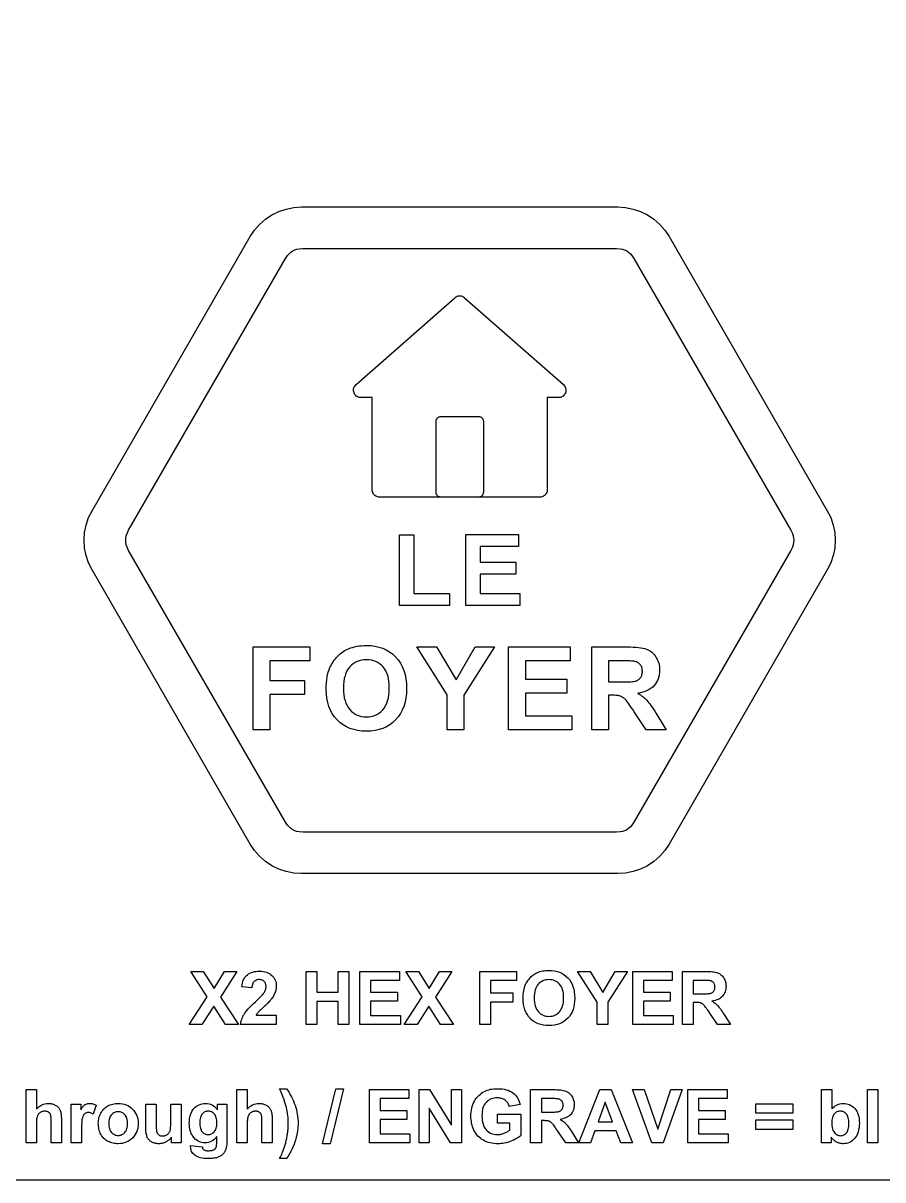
# Model space of a CAD drawing. Header units: millimetres. Extents: x 0 to 300, y 0 to 200.
# Drawn here: x 149.44 to 178.49, y 0 to 39.07 of the extents above; entities that cross this region are included whole.
import ezdxf

# ---------------------------------------------------------------- set-up
doc = ezdxf.new("R2010")
doc.units = ezdxf.units.MM
for name, color, linetype in [('CUT', 1, 'Continuous'), ('ENGRAVE', 5, 'Continuous'), ('LABELS', 250, 'Continuous'), ('SHEET', 8, 'Continuous')]:
    doc.layers.add(name, color=color, linetype=linetype)

msp = doc.modelspace()

# ---------------------------------------------------------------- linework, layer by layer
at = {"layer": 'CUT'}
msp.add_lwpolyline([(176.613, 22.601), (176.729, 22.366), (176.813, 22.118), (176.864, 21.862), (176.881, 21.601), (176.864, 21.34), (176.813, 21.083), (176.729, 20.835), (176.613, 20.601), (171.268, 11.342), (171.123, 11.125), (170.95, 10.928), (170.753, 10.756), (170.536, 10.61), (170.301, 10.495), (170.054, 10.411), (169.797, 10.36), (169.536, 10.342), (158.845, 10.342), (158.584, 10.36), (158.328, 10.411), (158.08, 10.495), (157.845, 10.61), (157.628, 10.756), (157.431, 10.928), (157.259, 11.125), (157.113, 11.342), (151.768, 20.601), (151.652, 20.835), (151.568, 21.083), (151.517, 21.34), (151.5, 21.601), (151.517, 21.862), (151.568, 22.118), (151.652, 22.366), (151.768, 22.601), (157.113, 31.859), (157.259, 32.077), (157.431, 32.273), (157.628, 32.446), (157.845, 32.591), (158.08, 32.707), (158.328, 32.791), (158.584, 32.842), (158.845, 32.859), (169.536, 32.859), (169.797, 32.842), (170.054, 32.791), (170.301, 32.707), (170.536, 32.591), (170.753, 32.446), (170.95, 32.273), (171.123, 32.077), (171.268, 31.859)], close=True, dxfattribs=at)
at = {"layer": 'ENGRAVE'}
for points in [[(175.378, 21.94), (175.433, 21.829), (175.458, 21.755), (175.473, 21.679), (175.478, 21.601), (175.473, 21.523), (175.458, 21.446), (175.433, 21.372), (175.378, 21.261), (170.078, 12.082), (170.01, 11.979), (169.958, 11.92), (169.899, 11.869), (169.834, 11.825), (169.764, 11.791), (169.69, 11.766), (169.614, 11.751), (169.49, 11.742), (158.891, 11.742), (158.767, 11.751), (158.691, 11.766), (158.617, 11.791), (158.547, 11.825), (158.482, 11.869), (158.423, 11.92), (158.372, 11.979), (158.303, 12.082), (153.003, 21.261), (152.948, 21.372), (152.923, 21.446), (152.908, 21.523), (152.903, 21.601), (152.908, 21.679), (152.923, 21.755), (152.948, 21.829), (153.003, 21.94), (158.303, 31.119), (158.372, 31.223), (158.423, 31.281), (158.482, 31.333), (158.547, 31.376), (158.617, 31.411), (158.691, 31.436), (158.767, 31.451), (158.891, 31.459), (169.49, 31.459), (169.614, 31.451), (169.69, 31.436), (169.764, 31.411), (169.834, 31.376), (169.899, 31.333), (169.958, 31.281), (170.01, 31.223), (170.078, 31.119)], [(161.23, 26.42), (161.222, 26.421), (160.853, 26.421), (160.82, 26.423), (160.787, 26.43), (160.755, 26.441), (160.725, 26.456), (160.697, 26.475), (160.673, 26.498), (160.651, 26.524), (160.633, 26.552), (160.619, 26.583), (160.609, 26.615), (160.604, 26.648), (160.603, 26.681), (160.607, 26.715), (160.615, 26.747), (160.628, 26.779), (160.644, 26.808), (160.664, 26.835), (160.688, 26.858), (164.025, 29.795), (164.051, 29.815), (164.08, 29.832), (164.11, 29.844), (164.142, 29.853), (164.174, 29.857), (164.207, 29.857), (164.239, 29.853), (164.271, 29.844), (164.301, 29.832), (164.33, 29.815), (164.356, 29.795), (167.693, 26.858), (167.717, 26.835), (167.737, 26.808), (167.754, 26.779), (167.766, 26.747), (167.774, 26.715), (167.778, 26.681), (167.777, 26.648), (167.772, 26.615), (167.762, 26.583), (167.748, 26.552), (167.73, 26.524), (167.709, 26.498), (167.684, 26.475), (167.656, 26.456), (167.626, 26.441), (167.594, 26.43), (167.562, 26.423), (167.528, 26.421), (167.159, 26.421), (167.151, 26.42), (167.151, 26.413), (167.151, 23.311), (167.148, 23.278), (167.142, 23.246), (167.132, 23.215), (167.117, 23.186), (167.099, 23.159), (167.077, 23.134), (167.053, 23.112), (167.026, 23.094), (166.996, 23.08), (166.965, 23.069), (166.933, 23.063), (166.901, 23.061), (161.481, 23.061), (161.448, 23.063), (161.416, 23.069), (161.385, 23.08), (161.356, 23.094), (161.328, 23.112), (161.304, 23.134), (161.282, 23.159), (161.264, 23.186), (161.25, 23.215), (161.239, 23.246), (161.233, 23.278), (161.231, 23.311), (161.231, 26.413)], [(164.831, 23.061), (163.551, 23.061), (163.53, 23.062), (163.509, 23.066), (163.489, 23.073), (163.471, 23.082), (163.453, 23.094), (163.437, 23.108), (163.424, 23.123), (163.412, 23.141), (163.403, 23.16), (163.396, 23.179), (163.392, 23.2), (163.391, 23.221), (163.391, 25.621), (163.392, 25.642), (163.396, 25.662), (163.403, 25.682), (163.412, 25.701), (163.424, 25.718), (163.437, 25.734), (163.453, 25.748), (163.471, 25.759), (163.489, 25.769), (163.509, 25.775), (163.53, 25.779), (163.551, 25.781), (164.831, 25.781), (164.851, 25.779), (164.872, 25.775), (164.892, 25.769), (164.911, 25.759), (164.928, 25.748), (164.944, 25.734), (164.958, 25.718), (164.969, 25.701), (164.978, 25.682), (164.985, 25.662), (164.989, 25.642), (164.991, 25.621), (164.991, 23.221), (164.989, 23.2), (164.985, 23.179), (164.978, 23.16), (164.969, 23.141), (164.958, 23.123), (164.944, 23.108), (164.928, 23.094), (164.911, 23.082), (164.892, 23.073), (164.872, 23.066), (164.851, 23.062)], [(162.16, 21.781), (162.645, 21.781), (162.645, 19.805), (163.85, 19.805), (163.85, 19.401), (162.16, 19.401)], [(164.395, 21.801), (166.175, 21.801), (166.175, 21.395), (164.88, 21.395), (164.88, 20.863), (166.085, 20.863), (166.085, 20.458), (164.88, 20.458), (164.88, 19.805), (166.221, 19.805), (166.221, 19.401), (164.395, 19.401)], [(159.127, 18.001), (159.127, 17.527), (157.773, 17.527), (157.773, 16.864), (158.942, 16.864), (158.942, 16.391), (157.773, 16.391), (157.773, 15.201), (157.208, 15.201), (157.208, 18.001)], [(159.697, 16.885), (159.711, 16.977), (159.729, 17.065), (159.751, 17.148), (159.777, 17.227), (159.807, 17.302), (159.832, 17.355), (159.859, 17.406), (159.888, 17.456), (159.92, 17.505), (159.953, 17.552), (159.989, 17.598), (160.027, 17.642), (160.068, 17.686), (160.109, 17.727), (160.152, 17.765), (160.196, 17.801), (160.241, 17.834), (160.286, 17.864), (160.333, 17.891), (160.381, 17.916), (160.429, 17.938), (160.496, 17.964), (160.565, 17.986), (160.637, 18.005), (160.711, 18.021), (160.788, 18.033), (160.867, 18.042), (160.949, 18.047), (161.033, 18.049), (161.184, 18.043), (161.327, 18.025), (161.462, 17.995), (161.59, 17.953), (161.71, 17.899), (161.822, 17.833), (161.927, 17.755), (162.023, 17.665), (162.11, 17.564), (162.186, 17.454), (162.25, 17.335), (162.302, 17.206), (162.343, 17.068), (162.372, 16.92), (162.389, 16.763), (162.395, 16.597), (162.389, 16.432), (162.372, 16.276), (162.343, 16.13), (162.303, 15.993), (162.251, 15.865), (162.187, 15.746), (162.113, 15.636), (162.026, 15.536), (161.93, 15.446), (161.826, 15.368), (161.715, 15.303), (161.596, 15.249), (161.468, 15.207), (161.334, 15.177), (161.191, 15.159), (161.041, 15.153), (160.889, 15.159), (160.744, 15.177), (160.608, 15.207), (160.48, 15.248), (160.36, 15.302), (160.248, 15.367), (160.144, 15.445), (160.047, 15.534), (159.961, 15.634), (159.886, 15.743), (159.823, 15.86), (159.771, 15.987), (159.731, 16.123), (159.702, 16.267), (159.685, 16.421), (159.679, 16.584), (159.681, 16.688), (159.687, 16.789)], [(162.746, 18.001), (163.408, 18.001), (164.067, 16.893), (164.713, 18.001), (165.364, 18.001), (164.335, 16.375), (164.335, 15.201), (163.771, 15.201), (163.771, 16.379)], [(167.921, 17.527), (166.41, 17.527), (166.41, 16.906), (167.816, 16.906), (167.816, 16.435), (166.41, 16.435), (166.41, 15.673), (167.975, 15.673), (167.975, 15.201), (165.845, 15.201), (165.845, 18.001), (167.921, 18.001)], [(170.055, 17.996), (170.148, 17.99), (170.233, 17.982), (170.311, 17.971), (170.381, 17.958), (170.443, 17.943), (170.498, 17.925), (170.548, 17.905), (170.595, 17.88), (170.639, 17.852), (170.681, 17.821), (170.721, 17.785), (170.758, 17.746), (170.792, 17.703), (170.824, 17.657), (170.852, 17.608), (170.877, 17.557), (170.898, 17.505), (170.915, 17.45), (170.929, 17.394), (170.938, 17.336), (170.944, 17.277), (170.946, 17.216), (170.943, 17.139), (170.934, 17.065), (170.92, 16.995), (170.9, 16.928), (170.874, 16.865), (170.842, 16.805), (170.804, 16.748), (170.761, 16.695), (170.712, 16.646), (170.657, 16.602), (170.596, 16.563), (170.53, 16.528), (170.458, 16.498), (170.38, 16.473), (170.296, 16.452), (170.207, 16.437), (170.252, 16.409), (170.295, 16.382), (170.335, 16.353), (170.374, 16.324), (170.411, 16.295), (170.446, 16.264), (170.479, 16.233), (170.51, 16.202), (170.541, 16.167), (170.574, 16.125), (170.611, 16.078), (170.65, 16.024), (170.691, 15.964), (170.735, 15.898), (170.782, 15.826), (170.831, 15.747), (171.173, 15.201), (170.497, 15.201), (170.088, 15.81), (170.036, 15.888), (169.988, 15.958), (169.944, 16.021), (169.905, 16.076), (169.87, 16.124), (169.839, 16.164), (169.813, 16.197), (169.79, 16.222), (169.77, 16.242), (169.75, 16.261), (169.729, 16.278), (169.708, 16.293), (169.686, 16.307), (169.665, 16.319), (169.643, 16.329), (169.62, 16.338), (169.596, 16.346), (169.569, 16.352), (169.538, 16.357), (169.504, 16.362), (169.467, 16.365), (169.427, 16.368), (169.383, 16.369), (169.336, 16.37), (169.221, 16.37), (169.221, 15.201), (168.656, 15.201), (168.656, 18.001), (169.846, 18.001), (169.954, 18)], [(160.292, 16.278), (160.316, 16.185), (160.347, 16.098), (160.385, 16.019), (160.43, 15.947), (160.481, 15.882), (160.538, 15.824), (160.598, 15.774), (160.662, 15.732), (160.73, 15.698), (160.802, 15.671), (160.877, 15.652), (160.956, 15.64), (161.039, 15.636), (161.121, 15.64), (161.2, 15.651), (161.275, 15.67), (161.346, 15.697), (161.414, 15.731), (161.478, 15.773), (161.538, 15.823), (161.594, 15.88), (161.644, 15.944), (161.688, 16.017), (161.726, 16.097), (161.756, 16.184), (161.78, 16.279), (161.797, 16.382), (161.807, 16.492), (161.81, 16.61), (161.807, 16.727), (161.797, 16.836), (161.781, 16.937), (161.758, 17.031), (161.728, 17.116), (161.692, 17.195), (161.649, 17.265), (161.599, 17.328), (161.544, 17.384), (161.485, 17.432), (161.422, 17.473), (161.354, 17.506), (161.281, 17.532), (161.205, 17.551), (161.124, 17.562), (161.039, 17.565), (160.953, 17.562), (160.872, 17.55), (160.796, 17.532), (160.723, 17.505), (160.655, 17.472), (160.591, 17.43), (160.531, 17.382), (160.475, 17.326), (160.425, 17.262), (160.382, 17.191), (160.345, 17.112), (160.315, 17.025), (160.291, 16.931), (160.275, 16.829), (160.265, 16.72), (160.261, 16.603), (160.265, 16.487), (160.275, 16.379)], [(169.902, 16.821), (169.97, 16.825), (170.029, 16.83), (170.078, 16.836), (170.118, 16.843), (170.148, 16.851), (170.172, 16.86), (170.195, 16.871), (170.217, 16.884), (170.238, 16.898), (170.257, 16.913), (170.275, 16.93), (170.291, 16.949), (170.306, 16.969), (170.32, 16.991), (170.331, 17.014), (170.341, 17.038), (170.349, 17.064), (170.355, 17.091), (170.36, 17.119), (170.363, 17.149), (170.363, 17.18), (170.362, 17.214), (170.359, 17.247), (170.353, 17.278), (170.345, 17.307), (170.334, 17.335), (170.321, 17.361), (170.306, 17.385), (170.288, 17.408), (170.268, 17.428), (170.246, 17.447), (170.223, 17.464), (170.197, 17.479), (170.169, 17.491), (170.14, 17.502), (170.108, 17.511), (170.075, 17.518), (170.054, 17.52), (170.023, 17.522), (169.985, 17.523), (169.938, 17.525), (169.882, 17.526), (169.817, 17.527), (169.744, 17.527), (169.662, 17.527), (169.221, 17.527), (169.221, 16.817), (169.64, 16.817), (169.737, 16.817), (169.824, 16.819)]]:
    msp.add_lwpolyline(points, close=True, dxfattribs=at)
at = {"layer": 'LABELS'}
for points in [[(155.527, 7.042), (155.888, 6.464), (156.242, 7.042), (156.663, 7.042), (156.103, 6.168), (156.718, 5.242), (156.28, 5.242), (155.881, 5.865), (155.48, 5.242), (155.044, 5.242), (155.66, 6.182), (155.102, 7.042)], [(156.799, 5.332), (156.81, 5.376), (156.824, 5.419), (156.84, 5.462), (156.858, 5.504), (156.879, 5.546), (156.902, 5.587), (156.93, 5.629), (156.963, 5.675), (157.003, 5.724), (157.048, 5.776), (157.1, 5.832), (157.157, 5.891), (157.221, 5.953), (157.29, 6.018), (157.346, 6.071), (157.396, 6.118), (157.44, 6.162), (157.478, 6.201), (157.511, 6.235), (157.539, 6.266), (157.56, 6.292), (157.576, 6.313), (157.593, 6.34), (157.607, 6.366), (157.62, 6.393), (157.63, 6.419), (157.637, 6.446), (157.643, 6.472), (157.646, 6.498), (157.647, 6.524), (157.647, 6.552), (157.644, 6.579), (157.639, 6.603), (157.632, 6.626), (157.623, 6.648), (157.613, 6.667), (157.6, 6.685), (157.585, 6.702), (157.569, 6.716), (157.552, 6.729), (157.532, 6.74), (157.512, 6.748), (157.49, 6.755), (157.466, 6.76), (157.441, 6.763), (157.414, 6.764), (157.388, 6.763), (157.363, 6.76), (157.339, 6.755), (157.317, 6.747), (157.296, 6.738), (157.277, 6.727), (157.259, 6.714), (157.242, 6.699), (157.227, 6.681), (157.214, 6.661), (157.202, 6.638), (157.192, 6.612), (157.184, 6.584), (157.177, 6.553), (157.172, 6.519), (157.169, 6.483), (156.825, 6.517), (156.835, 6.586), (156.848, 6.649), (156.866, 6.708), (156.888, 6.762), (156.915, 6.81), (156.945, 6.854), (156.979, 6.892), (157.018, 6.926), (157.059, 6.955), (157.104, 6.98), (157.151, 7.001), (157.2, 7.019), (157.252, 7.032), (157.306, 7.042), (157.363, 7.048), (157.423, 7.05), (157.488, 7.048), (157.549, 7.041), (157.607, 7.03), (157.661, 7.014), (157.711, 6.994), (157.758, 6.969), (157.802, 6.94), (157.841, 6.906), (157.877, 6.869), (157.908, 6.83), (157.934, 6.789), (157.956, 6.745), (157.972, 6.699), (157.984, 6.651), (157.991, 6.601), (157.994, 6.549), (157.993, 6.519), (157.991, 6.489), (157.988, 6.459), (157.983, 6.43), (157.977, 6.401), (157.969, 6.373), (157.96, 6.345), (157.95, 6.317), (157.938, 6.29), (157.925, 6.262), (157.91, 6.234), (157.894, 6.205), (157.876, 6.176), (157.856, 6.147), (157.835, 6.117), (157.812, 6.087), (157.795, 6.066), (157.774, 6.043), (157.751, 6.018), (157.724, 5.99), (157.694, 5.96), (157.661, 5.928), (157.625, 5.894), (157.586, 5.858), (157.547, 5.822), (157.512, 5.789), (157.48, 5.759), (157.453, 5.733), (157.429, 5.71), (157.408, 5.69), (157.392, 5.673), (157.379, 5.659), (157.369, 5.646), (157.358, 5.634), (157.349, 5.622), (157.34, 5.61), (157.331, 5.598), (157.323, 5.586), (157.316, 5.575), (157.309, 5.563), (157.994, 5.563), (157.994, 5.242), (156.784, 5.242), (156.79, 5.288)], [(159.366, 6.334), (160.079, 6.334), (160.079, 7.042), (160.442, 7.042), (160.442, 5.242), (160.079, 5.242), (160.079, 6.029), (159.366, 6.029), (159.366, 5.242), (159.003, 5.242), (159.003, 7.042), (159.366, 7.042)], [(162.152, 6.738), (161.181, 6.738), (161.181, 6.339), (162.085, 6.339), (162.085, 6.036), (161.181, 6.036), (161.181, 5.546), (162.187, 5.546), (162.187, 5.242), (160.818, 5.242), (160.818, 7.042), (162.152, 7.042)], [(163.156, 6.464), (163.509, 7.042), (163.93, 7.042), (163.37, 6.168), (163.986, 5.242), (163.547, 5.242), (163.148, 5.865), (162.748, 5.242), (162.312, 5.242), (162.927, 6.182), (162.37, 7.042), (162.795, 7.042)], [(165.237, 6.738), (165.237, 6.312), (165.988, 6.312), (165.988, 6.007), (165.237, 6.007), (165.237, 5.242), (164.873, 5.242), (164.873, 7.042), (166.107, 7.042), (166.107, 6.738)], [(166.354, 6.384), (166.365, 6.441), (166.379, 6.494), (166.396, 6.545), (166.415, 6.593), (166.431, 6.627), (166.449, 6.66), (166.468, 6.692), (166.488, 6.724), (166.51, 6.754), (166.533, 6.783), (166.557, 6.812), (166.583, 6.84), (166.61, 6.866), (166.637, 6.891), (166.666, 6.914), (166.694, 6.935), (166.724, 6.954), (166.754, 6.972), (166.784, 6.988), (166.816, 7.002), (166.859, 7.019), (166.903, 7.033), (166.949, 7.045), (166.997, 7.055), (167.046, 7.063), (167.097, 7.069), (167.15, 7.072), (167.204, 7.073), (167.301, 7.069), (167.393, 7.058), (167.48, 7.038), (167.562, 7.011), (167.639, 6.977), (167.711, 6.934), (167.778, 6.884), (167.84, 6.826), (167.896, 6.762), (167.945, 6.691), (167.986, 6.614), (168.019, 6.531), (168.046, 6.443), (168.064, 6.348), (168.075, 6.247), (168.079, 6.14), (168.075, 6.034), (168.064, 5.934), (168.046, 5.84), (168.02, 5.752), (167.987, 5.669), (167.946, 5.593), (167.898, 5.522), (167.842, 5.458), (167.78, 5.4), (167.714, 5.35), (167.642, 5.308), (167.565, 5.273), (167.484, 5.246), (167.397, 5.227), (167.305, 5.216), (167.209, 5.212), (167.111, 5.216), (167.018, 5.227), (166.931, 5.246), (166.848, 5.273), (166.771, 5.307), (166.699, 5.35), (166.632, 5.399), (166.57, 5.457), (166.515, 5.521), (166.466, 5.591), (166.426, 5.666), (166.392, 5.748), (166.366, 5.835), (166.348, 5.928), (166.337, 6.027), (166.333, 6.131), (166.334, 6.199), (166.338, 6.263), (166.345, 6.325)], [(168.602, 7.042), (169.026, 6.33), (169.441, 7.042), (169.859, 7.042), (169.198, 5.998), (169.198, 5.242), (168.835, 5.242), (168.835, 6), (168.176, 7.042)], [(171.375, 6.738), (170.403, 6.738), (170.403, 6.339), (171.307, 6.339), (171.307, 6.036), (170.403, 6.036), (170.403, 5.546), (171.409, 5.546), (171.409, 5.242), (170.04, 5.242), (170.04, 7.042), (171.375, 7.042)], [(172.678, 7.036), (172.732, 7.03), (172.782, 7.024), (172.827, 7.015), (172.868, 7.005), (172.903, 6.994), (172.935, 6.981), (172.965, 6.965), (172.993, 6.947), (173.02, 6.927), (173.046, 6.904), (173.069, 6.879), (173.092, 6.851), (173.112, 6.821), (173.13, 6.79), (173.146, 6.757), (173.16, 6.723), (173.171, 6.689), (173.18, 6.653), (173.186, 6.615), (173.189, 6.577), (173.191, 6.538), (173.189, 6.488), (173.183, 6.441), (173.174, 6.396), (173.161, 6.353), (173.144, 6.312), (173.124, 6.274), (173.099, 6.237), (173.071, 6.203), (173.04, 6.172), (173.005, 6.143), (172.966, 6.118), (172.923, 6.096), (172.877, 6.076), (172.827, 6.06), (172.773, 6.047), (172.715, 6.037), (172.744, 6.019), (172.772, 6.002), (172.798, 5.983), (172.823, 5.965), (172.847, 5.946), (172.869, 5.926), (172.89, 5.906), (172.91, 5.886), (172.93, 5.863), (172.952, 5.837), (172.975, 5.806), (173, 5.772), (173.027, 5.733), (173.055, 5.691), (173.085, 5.644), (173.117, 5.594), (173.337, 5.242), (172.902, 5.242), (172.639, 5.634), (172.606, 5.684), (172.575, 5.729), (172.547, 5.77), (172.521, 5.805), (172.499, 5.836), (172.479, 5.862), (172.462, 5.883), (172.448, 5.899), (172.435, 5.912), (172.422, 5.924), (172.408, 5.935), (172.395, 5.945), (172.381, 5.954), (172.367, 5.961), (172.353, 5.968), (172.338, 5.974), (172.323, 5.978), (172.305, 5.982), (172.286, 5.986), (172.264, 5.989), (172.24, 5.991), (172.214, 5.993), (172.186, 5.994), (172.156, 5.994), (172.082, 5.994), (172.082, 5.242), (171.718, 5.242), (171.718, 7.042), (172.483, 7.042), (172.553, 7.042), (172.618, 7.039)], [(166.743, 5.875), (166.763, 5.819), (166.787, 5.768), (166.816, 5.722), (166.849, 5.68), (166.885, 5.643), (166.924, 5.611), (166.965, 5.584), (167.009, 5.562), (167.055, 5.545), (167.103, 5.532), (167.154, 5.525), (167.207, 5.522), (167.26, 5.525), (167.311, 5.532), (167.359, 5.544), (167.405, 5.562), (167.449, 5.584), (167.49, 5.61), (167.528, 5.642), (167.564, 5.679), (167.597, 5.721), (167.625, 5.767), (167.649, 5.818), (167.669, 5.875), (167.684, 5.936), (167.695, 6.002), (167.701, 6.073), (167.703, 6.149), (167.701, 6.223), (167.695, 6.293), (167.684, 6.359), (167.67, 6.419), (167.65, 6.474), (167.627, 6.524), (167.6, 6.57), (167.568, 6.61), (167.532, 6.646), (167.494, 6.677), (167.453, 6.703), (167.41, 6.724), (167.363, 6.741), (167.314, 6.753), (167.262, 6.76), (167.207, 6.763), (167.153, 6.76), (167.1, 6.753), (167.051, 6.741), (167.004, 6.724), (166.961, 6.702), (166.919, 6.676), (166.881, 6.645), (166.845, 6.608), (166.813, 6.567), (166.785, 6.522), (166.761, 6.471), (166.742, 6.415), (166.727, 6.355), (166.716, 6.289), (166.71, 6.219), (166.708, 6.144), (166.71, 6.07), (166.716, 6), (166.728, 5.935)], [(172.563, 6.287), (172.601, 6.29), (172.633, 6.294), (172.658, 6.298), (172.677, 6.303), (172.693, 6.309), (172.708, 6.316), (172.722, 6.324), (172.735, 6.333), (172.748, 6.343), (172.759, 6.354), (172.77, 6.366), (172.779, 6.379), (172.788, 6.393), (172.795, 6.408), (172.802, 6.424), (172.807, 6.44), (172.811, 6.458), (172.814, 6.476), (172.816, 6.495), (172.816, 6.514), (172.815, 6.537), (172.813, 6.558), (172.809, 6.578), (172.804, 6.597), (172.797, 6.614), (172.789, 6.631), (172.779, 6.647), (172.768, 6.661), (172.755, 6.675), (172.741, 6.687), (172.726, 6.697), (172.709, 6.707), (172.691, 6.715), (172.672, 6.722), (172.652, 6.727), (172.631, 6.732), (172.617, 6.733), (172.598, 6.734), (172.573, 6.736), (172.542, 6.736), (172.506, 6.737), (172.465, 6.738), (172.418, 6.738), (172.365, 6.738), (172.082, 6.738), (172.082, 6.281), (172.351, 6.281), (172.413, 6.282), (172.469, 6.283), (172.519, 6.284)], [(150.175, 2.57), (150.23, 2.58), (150.287, 2.583), (150.316, 2.582), (150.345, 2.58), (150.373, 2.576), (150.4, 2.572), (150.426, 2.565), (150.452, 2.558), (150.477, 2.549), (150.502, 2.538), (150.525, 2.527), (150.546, 2.515), (150.567, 2.502), (150.586, 2.488), (150.603, 2.474), (150.619, 2.458), (150.633, 2.442), (150.646, 2.426), (150.657, 2.408), (150.668, 2.39), (150.678, 2.372), (150.687, 2.353), (150.694, 2.334), (150.701, 2.314), (150.707, 2.294), (150.712, 2.273), (150.716, 2.251), (150.72, 2.226), (150.723, 2.198), (150.725, 2.167), (150.727, 2.133), (150.729, 2.096), (150.73, 2.057), (150.73, 2.014), (150.73, 1.249), (150.385, 1.249), (150.385, 1.938), (150.385, 1.987), (150.384, 2.031), (150.382, 2.071), (150.38, 2.106), (150.377, 2.136), (150.374, 2.161), (150.37, 2.182), (150.365, 2.198), (150.36, 2.212), (150.354, 2.225), (150.346, 2.237), (150.338, 2.248), (150.329, 2.259), (150.319, 2.268), (150.308, 2.278), (150.296, 2.286), (150.283, 2.294), (150.269, 2.3), (150.255, 2.306), (150.24, 2.311), (150.224, 2.314), (150.207, 2.317), (150.19, 2.318), (150.171, 2.319), (150.15, 2.318), (150.129, 2.316), (150.109, 2.313), (150.09, 2.308), (150.071, 2.302), (150.053, 2.295), (150.035, 2.287), (150.018, 2.277), (150.001, 2.266), (149.986, 2.253), (149.972, 2.24), (149.959, 2.225), (149.948, 2.208), (149.937, 2.19), (149.927, 2.171), (149.919, 2.151), (149.912, 2.129), (149.905, 2.104), (149.9, 2.077), (149.895, 2.047), (149.892, 2.015), (149.89, 1.98), (149.888, 1.942), (149.888, 1.902), (149.888, 1.249), (149.543, 1.249), (149.543, 3.049), (149.888, 3.049), (149.888, 2.387), (149.93, 2.433), (149.975, 2.473), (150.022, 2.506), (150.071, 2.534), (150.122, 2.555)], [(157.297, 2.57), (157.352, 2.58), (157.409, 2.583), (157.439, 2.582), (157.467, 2.58), (157.495, 2.576), (157.523, 2.572), (157.549, 2.565), (157.575, 2.558), (157.6, 2.549), (157.624, 2.538), (157.647, 2.527), (157.669, 2.515), (157.689, 2.502), (157.708, 2.488), (157.725, 2.474), (157.741, 2.458), (157.756, 2.442), (157.768, 2.426), (157.78, 2.408), (157.791, 2.39), (157.801, 2.372), (157.809, 2.353), (157.817, 2.334), (157.824, 2.314), (157.83, 2.294), (157.835, 2.273), (157.839, 2.251), (157.843, 2.226), (157.846, 2.198), (157.848, 2.167), (157.85, 2.133), (157.851, 2.096), (157.852, 2.057), (157.853, 2.014), (157.853, 1.249), (157.508, 1.249), (157.508, 1.938), (157.507, 1.987), (157.506, 2.031), (157.505, 2.071), (157.503, 2.106), (157.5, 2.136), (157.497, 2.161), (157.493, 2.182), (157.488, 2.198), (157.483, 2.212), (157.476, 2.225), (157.469, 2.237), (157.461, 2.248), (157.452, 2.259), (157.442, 2.268), (157.431, 2.278), (157.419, 2.286), (157.406, 2.294), (157.392, 2.3), (157.378, 2.306), (157.363, 2.311), (157.347, 2.314), (157.33, 2.317), (157.312, 2.318), (157.294, 2.319), (157.273, 2.318), (157.252, 2.316), (157.232, 2.313), (157.213, 2.308), (157.194, 2.302), (157.175, 2.295), (157.158, 2.287), (157.14, 2.277), (157.124, 2.266), (157.109, 2.253), (157.095, 2.24), (157.082, 2.225), (157.07, 2.208), (157.06, 2.19), (157.05, 2.171), (157.042, 2.151), (157.034, 2.129), (157.028, 2.104), (157.023, 2.077), (157.018, 2.047), (157.015, 2.015), (157.012, 1.98), (157.011, 1.942), (157.01, 1.902), (157.01, 1.249), (156.665, 1.249), (156.665, 3.049), (157.01, 3.049), (157.01, 2.387), (157.053, 2.433), (157.098, 2.473), (157.145, 2.506), (157.194, 2.534), (157.244, 2.555)], [(158.239, 1.024), (158.25, 1.055), (158.261, 1.085), (158.271, 1.116), (158.281, 1.148), (158.291, 1.181), (158.3, 1.215), (158.31, 1.25), (158.319, 1.287), (158.328, 1.324), (158.336, 1.362), (158.344, 1.399), (158.352, 1.436), (158.359, 1.473), (158.365, 1.508), (158.371, 1.544), (158.376, 1.579), (158.381, 1.613), (158.385, 1.648), (158.388, 1.682), (158.391, 1.717), (158.393, 1.752), (158.395, 1.787), (158.397, 1.822), (158.397, 1.858), (158.398, 1.894), (158.397, 1.966), (158.394, 2.038), (158.389, 2.109), (158.382, 2.178), (158.373, 2.247), (158.363, 2.315), (158.35, 2.381), (158.335, 2.447), (158.318, 2.514), (158.297, 2.584), (158.273, 2.658), (158.246, 2.736), (158.216, 2.817), (158.182, 2.901), (158.145, 2.989), (158.104, 3.08), (158.339, 3.08), (158.384, 3.013), (158.426, 2.946), (158.466, 2.877), (158.503, 2.808), (158.538, 2.737), (158.57, 2.666), (158.6, 2.594), (158.627, 2.52), (158.651, 2.446), (158.672, 2.372), (158.689, 2.297), (158.704, 2.222), (158.715, 2.147), (158.723, 2.071), (158.728, 1.996), (158.729, 1.92), (158.728, 1.855), (158.724, 1.789), (158.718, 1.722), (158.709, 1.654), (158.698, 1.584), (158.684, 1.514), (158.667, 1.442), (158.648, 1.37), (158.623, 1.287), (158.595, 1.206), (158.562, 1.124), (158.526, 1.043), (158.487, 0.962), (158.443, 0.881), (158.396, 0.8), (158.345, 0.72), (158.107, 0.72), (158.131, 0.773), (158.154, 0.823), (158.175, 0.87), (158.194, 0.913), (158.211, 0.953), (158.226, 0.991)], [(159.809, 1.219), (159.554, 1.219), (160, 3.08), (160.259, 3.08)], [(162.405, 2.346), (162.405, 2.042), (161.502, 2.042), (161.502, 1.553), (162.507, 1.553), (162.507, 1.249), (161.138, 1.249), (161.138, 3.049), (162.473, 3.049), (162.473, 2.745), (161.502, 2.745), (161.502, 2.346)], [(163.882, 1.249), (163.157, 2.423), (163.157, 1.249), (162.819, 1.249), (162.819, 3.049), (163.173, 3.049), (163.909, 1.847), (163.909, 3.049), (164.247, 3.049), (164.247, 1.249)], [(166.112, 1.393), (166.069, 1.369), (166.023, 1.346), (165.974, 1.324), (165.921, 1.303), (165.867, 1.283), (165.813, 1.266), (165.758, 1.251), (165.703, 1.24), (165.648, 1.23), (165.593, 1.224), (165.538, 1.22), (165.482, 1.219), (165.413, 1.22), (165.346, 1.226), (165.281, 1.235), (165.218, 1.248), (165.158, 1.265), (165.099, 1.285), (165.044, 1.309), (164.99, 1.337), (164.939, 1.368), (164.892, 1.403), (164.847, 1.44), (164.806, 1.481), (164.768, 1.525), (164.734, 1.572), (164.702, 1.622), (164.674, 1.676), (164.65, 1.732), (164.628, 1.789), (164.61, 1.847), (164.595, 1.906), (164.584, 1.967), (164.575, 2.028), (164.57, 2.091), (164.569, 2.155), (164.571, 2.225), (164.576, 2.292), (164.585, 2.357), (164.598, 2.421), (164.615, 2.482), (164.635, 2.542), (164.659, 2.599), (164.687, 2.655), (164.718, 2.708), (164.752, 2.758), (164.79, 2.805), (164.832, 2.848), (164.877, 2.888), (164.925, 2.926), (164.977, 2.96), (165.032, 2.99), (165.076, 3.011), (165.124, 3.03), (165.173, 3.045), (165.226, 3.058), (165.281, 3.067), (165.339, 3.074), (165.4, 3.079), (165.463, 3.08), (165.544, 3.078), (165.621, 3.071), (165.693, 3.06), (165.761, 3.045), (165.824, 3.025), (165.883, 3.001), (165.937, 2.972), (165.986, 2.939), (166.031, 2.903), (166.072, 2.862), (166.109, 2.819), (166.141, 2.772), (166.169, 2.722), (166.193, 2.668), (166.213, 2.611), (166.229, 2.551), (165.868, 2.483), (165.857, 2.515), (165.845, 2.546), (165.83, 2.575), (165.813, 2.602), (165.794, 2.627), (165.773, 2.651), (165.75, 2.673), (165.725, 2.693), (165.698, 2.711), (165.669, 2.726), (165.639, 2.739), (165.607, 2.75), (165.573, 2.759), (165.538, 2.765), (165.501, 2.768), (165.463, 2.769), (165.405, 2.767), (165.35, 2.76), (165.298, 2.748), (165.249, 2.732), (165.203, 2.71), (165.16, 2.684), (165.121, 2.654), (165.084, 2.618), (165.051, 2.578), (165.022, 2.534), (164.998, 2.484), (164.978, 2.431), (164.963, 2.372), (164.952, 2.31), (164.946, 2.242), (164.943, 2.17), (164.946, 2.093), (164.952, 2.02), (164.963, 1.952), (164.979, 1.89), (164.999, 1.832), (165.023, 1.78), (165.052, 1.732), (165.086, 1.689), (165.123, 1.652), (165.162, 1.619), (165.205, 1.592), (165.25, 1.569), (165.298, 1.552), (165.349, 1.539), (165.403, 1.532), (165.459, 1.529), (165.488, 1.53), (165.516, 1.532), (165.545, 1.535), (165.573, 1.54), (165.602, 1.547), (165.631, 1.554), (165.659, 1.564), (165.688, 1.574), (165.716, 1.586), (165.743, 1.598), (165.77, 1.61), (165.795, 1.624), (165.819, 1.637), (165.842, 1.652), (165.864, 1.667), (165.885, 1.683), (165.885, 1.911), (165.469, 1.911), (165.469, 2.214), (166.252, 2.214), (166.252, 1.497), (166.222, 1.47), (166.189, 1.444), (166.152, 1.418)], [(167.653, 3.03), (167.698, 3.022), (167.738, 3.012), (167.773, 3.001), (167.805, 2.987), (167.835, 2.972), (167.864, 2.954), (167.891, 2.933), (167.916, 2.911), (167.94, 2.886), (167.962, 2.858), (167.982, 2.828), (168.001, 2.797), (168.017, 2.764), (168.03, 2.73), (168.041, 2.695), (168.05, 2.659), (168.056, 2.622), (168.06, 2.584), (168.061, 2.545), (168.059, 2.495), (168.053, 2.448), (168.044, 2.403), (168.031, 2.36), (168.014, 2.319), (167.994, 2.28), (167.97, 2.244), (167.942, 2.21), (167.91, 2.179), (167.875, 2.15), (167.836, 2.125), (167.793, 2.102), (167.747, 2.083), (167.697, 2.067), (167.643, 2.054), (167.586, 2.044), (167.614, 2.026), (167.642, 2.008), (167.668, 1.99), (167.693, 1.972), (167.717, 1.952), (167.739, 1.933), (167.76, 1.913), (167.78, 1.893), (167.8, 1.87), (167.822, 1.844), (167.845, 1.813), (167.87, 1.778), (167.897, 1.74), (167.925, 1.697), (167.955, 1.651), (167.987, 1.6), (168.207, 1.249), (167.772, 1.249), (167.509, 1.641), (167.476, 1.691), (167.445, 1.736), (167.417, 1.777), (167.392, 1.812), (167.369, 1.843), (167.349, 1.868), (167.332, 1.889), (167.318, 1.906), (167.305, 1.919), (167.292, 1.931), (167.278, 1.942), (167.265, 1.952), (167.251, 1.96), (167.237, 1.968), (167.223, 1.975), (167.209, 1.98), (167.193, 1.985), (167.176, 1.989), (167.156, 1.993), (167.134, 1.996), (167.11, 1.998), (167.084, 1.999), (167.056, 2), (167.026, 2.001), (166.952, 2.001), (166.952, 1.249), (166.589, 1.249), (166.589, 3.049), (167.354, 3.049), (167.423, 3.048), (167.488, 3.046), (167.548, 3.042), (167.603, 3.037)], [(167.503, 2.3), (167.528, 2.305), (167.548, 2.31), (167.563, 2.316), (167.578, 2.323), (167.592, 2.331), (167.606, 2.34), (167.618, 2.35), (167.629, 2.361), (167.64, 2.373), (167.649, 2.386), (167.658, 2.4), (167.666, 2.415), (167.672, 2.431), (167.677, 2.447), (167.681, 2.464), (167.684, 2.482), (167.686, 2.501), (167.686, 2.521), (167.686, 2.543), (167.683, 2.565), (167.679, 2.585), (167.674, 2.603), (167.667, 2.621), (167.659, 2.638), (167.649, 2.653), (167.638, 2.668), (167.625, 2.681), (167.611, 2.693), (167.596, 2.704), (167.579, 2.714), (167.562, 2.722), (167.543, 2.729), (167.522, 2.734), (167.501, 2.739), (167.487, 2.74), (167.468, 2.741), (167.443, 2.742), (167.412, 2.743), (167.377, 2.744), (167.335, 2.744), (167.288, 2.745), (167.236, 2.745), (166.952, 2.745), (166.952, 2.288), (167.221, 2.288), (167.283, 2.288), (167.339, 2.289), (167.389, 2.291), (167.433, 2.294), (167.471, 2.297)], [(170.027, 1.249), (169.631, 1.249), (169.474, 1.658), (168.755, 1.658), (168.606, 1.249), (168.22, 1.249), (168.921, 3.049), (169.306, 3.049)], [(170.679, 1.249), (170.035, 3.049), (170.429, 3.049), (170.885, 1.717), (171.326, 3.049), (171.711, 3.049), (171.067, 1.249)], [(173.164, 2.346), (173.164, 2.042), (172.26, 2.042), (172.26, 1.553), (173.266, 1.553), (173.266, 1.249), (171.897, 1.249), (171.897, 3.049), (173.231, 3.049), (173.231, 2.745), (172.26, 2.745), (172.26, 2.346)], [(176.942, 2.537), (176.99, 2.557), (177.04, 2.571), (177.092, 2.58), (177.145, 2.583), (177.204, 2.58), (177.259, 2.572), (177.313, 2.558), (177.363, 2.54), (177.411, 2.515), (177.457, 2.486), (177.499, 2.451), (177.54, 2.41), (177.576, 2.365), (177.608, 2.315), (177.635, 2.26), (177.657, 2.2), (177.674, 2.136), (177.686, 2.067), (177.693, 1.993), (177.696, 1.915), (177.693, 1.834), (177.686, 1.757), (177.673, 1.686), (177.656, 1.619), (177.633, 1.557), (177.606, 1.5), (177.574, 1.448), (177.537, 1.4), (177.496, 1.358), (177.453, 1.321), (177.408, 1.29), (177.361, 1.265), (177.311, 1.245), (177.26, 1.231), (177.206, 1.223), (177.15, 1.22), (177.123, 1.221), (177.095, 1.223), (177.067, 1.228), (177.039, 1.234), (177.012, 1.242), (176.985, 1.251), (176.957, 1.263), (176.93, 1.276), (176.903, 1.29), (176.878, 1.307), (176.853, 1.325), (176.829, 1.345), (176.806, 1.366), (176.784, 1.389), (176.763, 1.414), (176.743, 1.441), (176.743, 1.249), (176.422, 1.249), (176.422, 3.049), (176.767, 3.049), (176.767, 2.401), (176.808, 2.444), (176.851, 2.48), (176.895, 2.512)], [(178.318, 1.249), (177.973, 1.249), (177.973, 3.049), (178.318, 3.049)], [(151.445, 2.454), (151.464, 2.477), (151.482, 2.497), (151.5, 2.514), (151.517, 2.529), (151.534, 2.541), (151.55, 2.551), (151.568, 2.559), (151.585, 2.566), (151.604, 2.572), (151.623, 2.577), (151.642, 2.58), (151.662, 2.582), (151.683, 2.583), (151.712, 2.582), (151.741, 2.579), (151.77, 2.574), (151.798, 2.566), (151.827, 2.557), (151.855, 2.546), (151.882, 2.533), (151.91, 2.518), (151.803, 2.217), (151.781, 2.23), (151.76, 2.241), (151.739, 2.251), (151.719, 2.259), (151.699, 2.265), (151.679, 2.27), (151.66, 2.272), (151.641, 2.273), (151.623, 2.273), (151.606, 2.271), (151.59, 2.268), (151.574, 2.263), (151.559, 2.258), (151.545, 2.251), (151.531, 2.243), (151.518, 2.233), (151.506, 2.222), (151.494, 2.209), (151.483, 2.194), (151.473, 2.177), (151.464, 2.158), (151.455, 2.137), (151.447, 2.114), (151.439, 2.089), (151.432, 2.059), (151.426, 2.023), (151.421, 1.979), (151.417, 1.928), (151.414, 1.869), (151.412, 1.804), (151.411, 1.732), (151.41, 1.652), (151.41, 1.249), (151.065, 1.249), (151.065, 2.553), (151.386, 2.553), (151.386, 2.368), (151.406, 2.399), (151.426, 2.428)], [(152.063, 2.252), (152.086, 2.291), (152.11, 2.328), (152.137, 2.362), (152.166, 2.394), (152.197, 2.424), (152.23, 2.451), (152.266, 2.476), (152.303, 2.498), (152.343, 2.518), (152.383, 2.535), (152.425, 2.55), (152.468, 2.561), (152.512, 2.571), (152.557, 2.577), (152.603, 2.581), (152.65, 2.583), (152.723, 2.58), (152.792, 2.571), (152.857, 2.556), (152.919, 2.535), (152.978, 2.508), (153.034, 2.475), (153.086, 2.436), (153.135, 2.391), (153.18, 2.341), (153.218, 2.288), (153.25, 2.232), (153.277, 2.173), (153.298, 2.111), (153.313, 2.045), (153.321, 1.977), (153.324, 1.905), (153.321, 1.833), (153.312, 1.763), (153.298, 1.697), (153.277, 1.634), (153.25, 1.575), (153.217, 1.518), (153.178, 1.465), (153.133, 1.414), (153.084, 1.369), (153.032, 1.329), (152.976, 1.296), (152.918, 1.268), (152.856, 1.247), (152.791, 1.232), (152.724, 1.223), (152.653, 1.22), (152.608, 1.221), (152.564, 1.225), (152.521, 1.231), (152.478, 1.24), (152.435, 1.251), (152.393, 1.265), (152.352, 1.282), (152.311, 1.301), (152.271, 1.322), (152.234, 1.346), (152.2, 1.372), (152.168, 1.401), (152.138, 1.432), (152.111, 1.465), (152.086, 1.5), (152.063, 1.538), (152.044, 1.579), (152.026, 1.621), (152.012, 1.665), (152, 1.712), (151.991, 1.761), (151.984, 1.812), (151.98, 1.865), (151.979, 1.92), (151.98, 1.962), (151.984, 2.005), (151.991, 2.047), (152, 2.089), (152.012, 2.13), (152.026, 2.171), (152.044, 2.212)], [(154.321, 1.313), (154.294, 1.296), (154.265, 1.28), (154.236, 1.266), (154.207, 1.254), (154.177, 1.243), (154.146, 1.235), (154.115, 1.228), (154.084, 1.224), (154.053, 1.221), (154.021, 1.22), (153.988, 1.221), (153.957, 1.223), (153.926, 1.228), (153.896, 1.234), (153.867, 1.242), (153.839, 1.252), (153.811, 1.264), (153.785, 1.277), (153.76, 1.293), (153.736, 1.309), (153.715, 1.327), (153.695, 1.347), (153.677, 1.368), (153.661, 1.39), (153.646, 1.414), (153.634, 1.44), (153.623, 1.467), (153.613, 1.497), (153.605, 1.529), (153.599, 1.564), (153.594, 1.601), (153.59, 1.641), (153.588, 1.683), (153.587, 1.728), (153.587, 2.553), (153.932, 2.553), (153.932, 1.954), (153.932, 1.889), (153.933, 1.83), (153.935, 1.778), (153.937, 1.732), (153.94, 1.693), (153.943, 1.661), (153.947, 1.636), (153.951, 1.617), (153.956, 1.602), (153.963, 1.588), (153.97, 1.574), (153.978, 1.561), (153.987, 1.55), (153.997, 1.538), (154.008, 1.528), (154.021, 1.519), (154.034, 1.51), (154.047, 1.503), (154.062, 1.497), (154.078, 1.492), (154.094, 1.488), (154.111, 1.485), (154.129, 1.483), (154.148, 1.483), (154.17, 1.483), (154.191, 1.486), (154.212, 1.489), (154.232, 1.495), (154.252, 1.501), (154.27, 1.51), (154.289, 1.52), (154.307, 1.531), (154.323, 1.544), (154.339, 1.557), (154.353, 1.571), (154.366, 1.585), (154.377, 1.601), (154.387, 1.617), (154.395, 1.634), (154.402, 1.651), (154.408, 1.673), (154.414, 1.7), (154.418, 1.735), (154.422, 1.775), (154.425, 1.822), (154.427, 1.876), (154.428, 1.936), (154.428, 2.003), (154.428, 2.553), (154.773, 2.553), (154.773, 1.249), (154.453, 1.249), (154.453, 1.444), (154.434, 1.419), (154.414, 1.395), (154.393, 1.372), (154.37, 1.351), (154.346, 1.331)], [(155.522, 1.036), (155.53, 1.028), (155.538, 1.021), (155.551, 1.012), (155.566, 1.005), (155.583, 0.998), (155.601, 0.993), (155.622, 0.989), (155.644, 0.986), (155.667, 0.985), (155.693, 0.984), (155.726, 0.985), (155.756, 0.987), (155.785, 0.99), (155.811, 0.994), (155.835, 1), (155.857, 1.007), (155.877, 1.015), (155.895, 1.025), (155.906, 1.032), (155.917, 1.04), (155.926, 1.049), (155.935, 1.06), (155.944, 1.071), (155.951, 1.084), (155.958, 1.097), (155.964, 1.112), (155.968, 1.124), (155.971, 1.138), (155.974, 1.154), (155.976, 1.173), (155.978, 1.194), (155.979, 1.217), (155.98, 1.242), (155.98, 1.27), (155.98, 1.46), (155.94, 1.411), (155.898, 1.368), (155.853, 1.332), (155.805, 1.302), (155.755, 1.279), (155.703, 1.262), (155.647, 1.253), (155.59, 1.249), (155.526, 1.253), (155.465, 1.263), (155.408, 1.281), (155.354, 1.305), (155.304, 1.336), (155.257, 1.374), (155.214, 1.419), (155.173, 1.471), (155.145, 1.517), (155.121, 1.565), (155.1, 1.615), (155.083, 1.669), (155.07, 1.725), (155.061, 1.783), (155.055, 1.845), (155.053, 1.909), (155.056, 1.988), (155.063, 2.063), (155.075, 2.133), (155.093, 2.198), (155.115, 2.258), (155.142, 2.313), (155.174, 2.364), (155.211, 2.41), (155.252, 2.45), (155.295, 2.485), (155.34, 2.515), (155.388, 2.539), (155.438, 2.558), (155.491, 2.572), (155.546, 2.58), (155.603, 2.583), (155.662, 2.579), (155.719, 2.569), (155.773, 2.553), (155.824, 2.53), (155.872, 2.5), (155.918, 2.463), (155.962, 2.42), (156.002, 2.37), (156.002, 2.553), (156.325, 2.553), (156.325, 1.383), (156.325, 1.327), (156.323, 1.275), (156.32, 1.226), (156.316, 1.181), (156.31, 1.14), (156.304, 1.102), (156.296, 1.068), (156.287, 1.038), (156.277, 1.01), (156.266, 0.984), (156.254, 0.959), (156.241, 0.936), (156.228, 0.915), (156.213, 0.894), (156.197, 0.876), (156.18, 0.859), (156.162, 0.843), (156.143, 0.828), (156.122, 0.814), (156.1, 0.801), (156.076, 0.788), (156.051, 0.777), (156.025, 0.767), (155.997, 0.757), (155.967, 0.748), (155.936, 0.741), (155.902, 0.734), (155.867, 0.729), (155.829, 0.725), (155.79, 0.722), (155.749, 0.721), (155.706, 0.72), (155.626, 0.722), (155.553, 0.727), (155.485, 0.736), (155.423, 0.748), (155.367, 0.764), (155.318, 0.784), (155.274, 0.807), (155.236, 0.834), (155.204, 0.863), (155.175, 0.894), (155.152, 0.927), (155.132, 0.962), (155.117, 0.999), (155.106, 1.038), (155.1, 1.079), (155.097, 1.122), (155.097, 1.126), (155.097, 1.131), (155.098, 1.135), (155.098, 1.141), (155.098, 1.146), (155.098, 1.151), (155.098, 1.157), (155.099, 1.163), (155.493, 1.115), (155.496, 1.099), (155.499, 1.084), (155.504, 1.07), (155.509, 1.057), (155.515, 1.046)], [(168.866, 1.961), (169.357, 1.961), (169.109, 2.629)], [(175.452, 2.251), (174.194, 2.251), (174.194, 2.568), (175.452, 2.568)], [(152.424, 1.604), (152.448, 1.58), (152.473, 1.559), (152.499, 1.541), (152.527, 1.527), (152.556, 1.515), (152.587, 1.507), (152.618, 1.503), (152.652, 1.501), (152.685, 1.503), (152.716, 1.507), (152.747, 1.515), (152.776, 1.527), (152.803, 1.541), (152.83, 1.559), (152.854, 1.58), (152.878, 1.604), (152.899, 1.631), (152.918, 1.661), (152.934, 1.695), (152.947, 1.731), (152.957, 1.769), (152.964, 1.811), (152.968, 1.856), (152.97, 1.904), (152.968, 1.95), (152.964, 1.994), (152.957, 2.035), (152.947, 2.073), (152.934, 2.109), (152.918, 2.141), (152.899, 2.171), (152.878, 2.198), (152.854, 2.223), (152.83, 2.243), (152.803, 2.261), (152.776, 2.276), (152.747, 2.287), (152.716, 2.295), (152.685, 2.3), (152.652, 2.302), (152.618, 2.3), (152.587, 2.295), (152.556, 2.287), (152.527, 2.276), (152.499, 2.261), (152.473, 2.243), (152.448, 2.223), (152.424, 2.198), (152.403, 2.171), (152.384, 2.141), (152.368, 2.108), (152.355, 2.073), (152.345, 2.034), (152.338, 1.993), (152.334, 1.948), (152.332, 1.901), (152.334, 1.854), (152.338, 1.81), (152.345, 1.769), (152.355, 1.73), (152.368, 1.694), (152.384, 1.661), (152.403, 1.631)], [(155.468, 1.65), (155.487, 1.624), (155.508, 1.602), (155.53, 1.582), (155.553, 1.566), (155.577, 1.552), (155.602, 1.542), (155.629, 1.534), (155.657, 1.529), (155.685, 1.528), (155.716, 1.53), (155.746, 1.534), (155.775, 1.542), (155.802, 1.553), (155.828, 1.567), (155.853, 1.584), (155.877, 1.604), (155.899, 1.627), (155.92, 1.653), (155.937, 1.682), (155.952, 1.714), (155.964, 1.749), (155.974, 1.788), (155.981, 1.829), (155.985, 1.873), (155.986, 1.92), (155.985, 1.969), (155.981, 2.014), (155.975, 2.057), (155.965, 2.096), (155.954, 2.132), (155.939, 2.165), (155.922, 2.194), (155.903, 2.22), (155.881, 2.243), (155.858, 2.263), (155.834, 2.28), (155.808, 2.294), (155.781, 2.305), (155.753, 2.313), (155.723, 2.317), (155.692, 2.319), (155.661, 2.317), (155.632, 2.313), (155.605, 2.305), (155.578, 2.295), (155.554, 2.281), (155.53, 2.264), (155.508, 2.245), (155.487, 2.222), (155.468, 2.197), (155.452, 2.168), (155.438, 2.136), (155.427, 2.101), (155.418, 2.062), (155.412, 2.021), (155.408, 1.976), (155.407, 1.928), (155.408, 1.878), (155.412, 1.831), (155.418, 1.788), (155.427, 1.749), (155.438, 1.712), (155.452, 1.679)], [(175.452, 2.024), (175.452, 1.706), (174.194, 1.706), (174.194, 2.024)], [(176.814, 1.656), (176.829, 1.63), (176.852, 1.598), (176.877, 1.57), (176.904, 1.546), (176.933, 1.527), (176.964, 1.512), (176.996, 1.501), (177.031, 1.495), (177.067, 1.492), (177.095, 1.494), (177.122, 1.498), (177.148, 1.506), (177.173, 1.517), (177.196, 1.53), (177.219, 1.547), (177.241, 1.567), (177.262, 1.59), (177.28, 1.616), (177.297, 1.646), (177.311, 1.679), (177.322, 1.716), (177.331, 1.756), (177.337, 1.8), (177.341, 1.847), (177.342, 1.898), (177.341, 1.951), (177.337, 2.001), (177.331, 2.048), (177.322, 2.09), (177.31, 2.128), (177.296, 2.163), (177.28, 2.193), (177.261, 2.22), (177.24, 2.243), (177.218, 2.263), (177.194, 2.28), (177.169, 2.294), (177.142, 2.305), (177.114, 2.313), (177.084, 2.317), (177.053, 2.319), (177.023, 2.317), (176.994, 2.313), (176.966, 2.305), (176.94, 2.295), (176.915, 2.281), (176.891, 2.264), (176.868, 2.245), (176.847, 2.222), (176.828, 2.197), (176.811, 2.168), (176.797, 2.136), (176.785, 2.101), (176.776, 2.063), (176.77, 2.021), (176.766, 1.977), (176.765, 1.929), (176.766, 1.88), (176.769, 1.835), (176.774, 1.792), (176.781, 1.753), (176.79, 1.717), (176.801, 1.685)]]:
    msp.add_lwpolyline(points, close=True, dxfattribs=at)
at = {"layer": 'SHEET'}
msp.add_lwpolyline([(0, 0), (300, 0), (300, 200), (0, 200)], close=True, dxfattribs=at)

doc.saveas('drawing.dxf')
